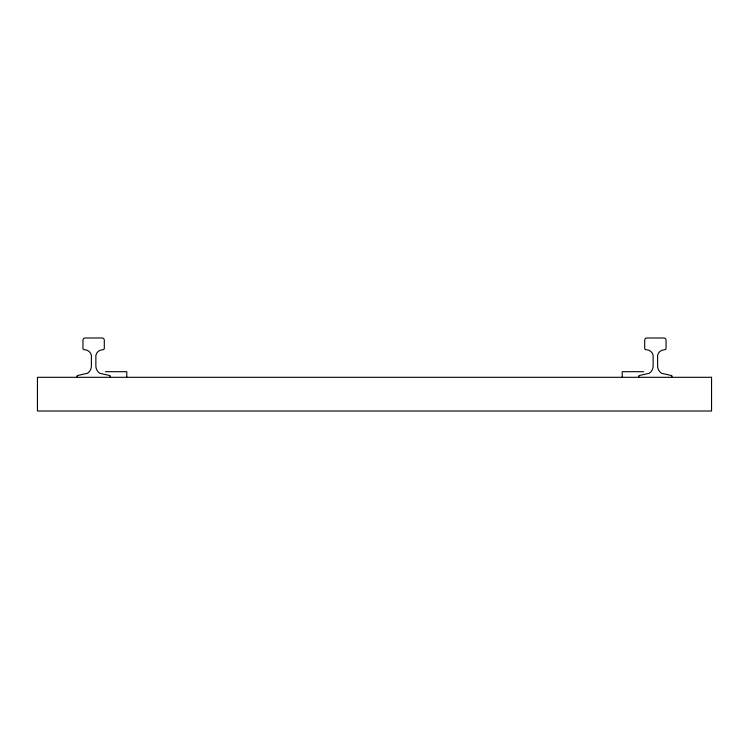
<?xml version="1.0" encoding="UTF-8"?>
<svg xmlns="http://www.w3.org/2000/svg" width="749" height="749" viewBox="0 0 749 749"><rect width="100%" height="100%" fill="white"/><g stroke="black" fill="none" stroke-linecap="round" stroke-linejoin="round"><path stroke-width="1.12" d="M109.616 377.309L110.337 376.85L110.056 375.605L99.804 373.283A8.632 8.632 0 0 1 95.872 366.036L95.872 357.956A6.853 6.853 0 0 1 102.594 349.783L103.924 349.409L104.298 348.51L104.298 340.177A2.191 2.191 0 0 0 102.107 337.986L85.143 337.986A2.191 2.191 0 0 0 82.952 340.177L82.952 348.51L83.326 349.409L84.656 349.783A6.853 6.853 0 0 1 91.378 357.956L91.378 366.036A8.632 8.632 0 0 1 87.446 373.283L77.194 375.605L76.913 376.85L77.634 377.309M671.366 377.309L672.087 376.85L671.806 375.605L661.554 373.283A8.632 8.632 0 0 1 657.622 366.036L657.622 357.956A6.853 6.853 0 0 1 664.344 349.783L665.674 349.409L666.048 348.51L666.048 340.177A2.191 2.191 0 0 0 663.857 337.986L646.893 337.986A2.191 2.191 0 0 0 644.702 340.177L644.702 348.51L645.076 349.409L646.406 349.783A6.853 6.853 0 0 1 653.128 357.956L653.128 366.036A8.632 8.632 0 0 1 649.196 373.283L638.944 375.605L638.663 376.85L639.384 377.309M105.412 371.691L126.778 371.691L126.778 377.309M643.588 371.691L622.222 371.691L622.222 377.309M711.55 377.309L37.45 377.309L37.45 411.014L711.55 411.014L711.55 377.309"/></g></svg>
